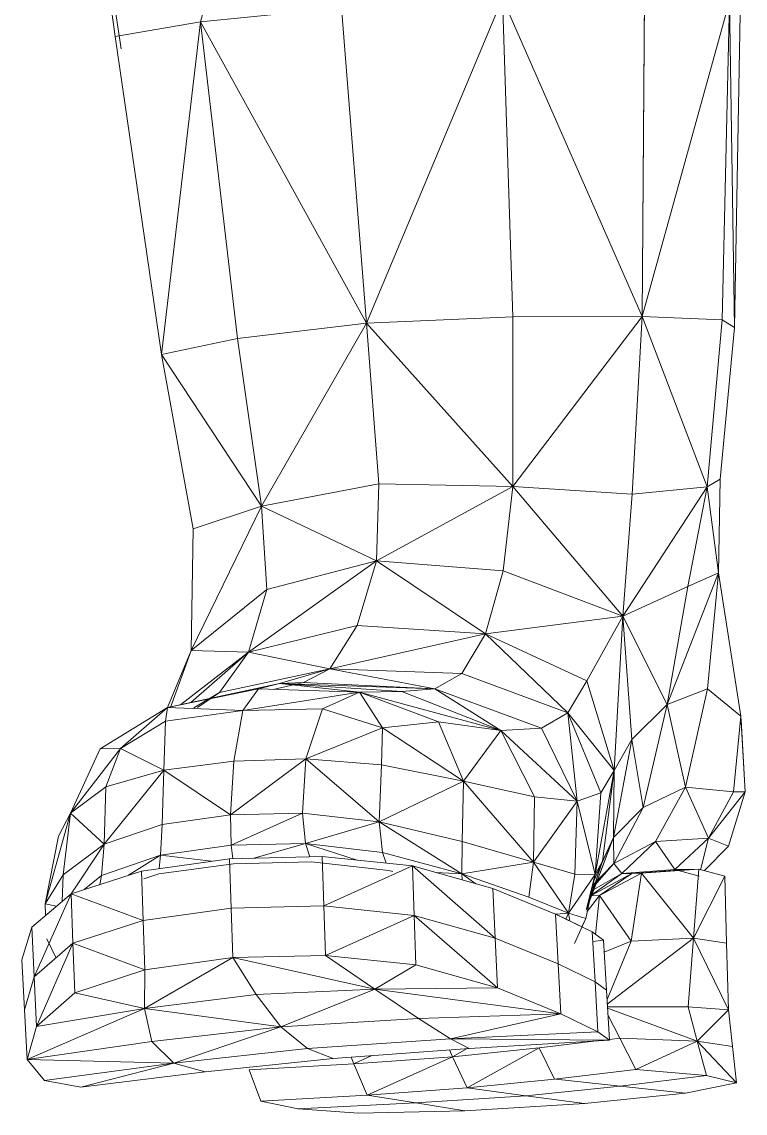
# Model space of a CAD drawing. Header units: centimetres. Extents: x -11896 to 2794, y -437 to 1921.
# Drawn here: x -11026.3 to -11012.15, y 406.76 to 428.1 of the extents above; entities that cross this region are included whole.
import ezdxf

# ---------------------------------------------------------------- set-up
doc = ezdxf.new("R2010")
doc.units = ezdxf.units.CM
doc.layers.add('A-GENM', color=7, linetype='Continuous', lineweight=9)

# ---------------------------------------------------------------- blocks, each defined once
blk = doc.blocks.new('EQ-01-002 - EQ-01-002_dwg_Group_9-1527182-Sección 2-1')
at = {"layer": 'A-GENM'}
for p, q in [((-11024.351, 427.573), (-11025.519, 435.434)), ((-11024.471, 427.816), (-11025.519, 435.434)), ((-11019.551, 422.213), (-11016.897, 428.568)), ((-11016.897, 428.568), (-11014.161, 422.34)), ((-11016.897, 428.568), (-11016.695, 422.337)), ((-11014.161, 422.34), (-11014.118, 428.63)), ((-11019.551, 422.213), (-11020.041, 428.376)), ((-11020.041, 428.376), (-11019.551, 422.213)), ((-11014.161, 422.34), (-11012.456, 428.508)), ((-11012.601, 422.276), (-11012.456, 428.508)), ((-11012.356, 422.128), (-11012.456, 428.508)), ((-11024.471, 427.816), (-11022.8, 428.104)), ((-11023.565, 421.601), (-11022.8, 428.104)), ((-11022.8, 428.104), (-11023.565, 421.601)), ((-11019.551, 422.213), (-11022.8, 428.104)), ((-11022.076, 421.915), (-11022.8, 428.104)), ((-11012.356, 422.128), (-11012.247, 428.263)), ((-11023.565, 421.601), (-11024.471, 427.816)), ((-11019.551, 422.213), (-11016.695, 422.337)), ((-11016.695, 419.019), (-11014.161, 422.34)), ((-11014.161, 422.34), (-11016.695, 422.337)), ((-11016.695, 419.019), (-11016.695, 422.337)), ((-11014.161, 422.34), (-11014.356, 418.867)), ((-11014.356, 418.867), (-11014.161, 422.34)), ((-11014.161, 422.34), (-11012.601, 422.276)), ((-11014.161, 422.34), (-11012.892, 419.014)), ((-11014.161, 422.34), (-11012.601, 422.276)), ((-11019.551, 422.213), (-11022.076, 421.915)), ((-11019.551, 422.213), (-11022.076, 421.915)), ((-11019.551, 422.213), (-11022.076, 421.915)), ((-11021.61, 418.632), (-11019.551, 422.213)), ((-11019.311, 419.072), (-11019.551, 422.213)), ((-11019.551, 422.213), (-11016.695, 419.019)), ((-11019.551, 422.213), (-11019.311, 419.072)), ((-11012.601, 422.276), (-11012.892, 419.014)), ((-11012.892, 419.014), (-11012.601, 422.276)), ((-11012.356, 422.128), (-11012.635, 419.164)), ((-11012.635, 419.164), (-11012.356, 422.128)), ((-11012.356, 422.128), (-11012.601, 422.276)), ((-11012.601, 422.276), (-11012.356, 422.128)), ((-11022.076, 421.915), (-11023.565, 421.601)), ((-11021.61, 418.632), (-11022.076, 421.915)), ((-11022.076, 421.915), (-11021.61, 418.632)), ((-11023.565, 421.601), (-11022.943, 418.193)), ((-11021.61, 418.632), (-11023.565, 421.601)), ((-11021.61, 418.632), (-11023.565, 421.601)), ((-11012.892, 419.014), (-11012.635, 419.164)), ((-11012.672, 417.332), (-11012.635, 419.164)), ((-11019.311, 419.072), (-11021.61, 418.632)), ((-11019.311, 419.072), (-11019.36, 417.564)), ((-11019.36, 417.564), (-11016.695, 419.019)), ((-11019.311, 419.072), (-11016.695, 419.019)), ((-11016.695, 419.019), (-11016.878, 417.368)), ((-11016.695, 419.019), (-11014.542, 416.481)), ((-11016.695, 419.019), (-11014.356, 418.867)), ((-11014.356, 418.867), (-11016.695, 419.019)), ((-11016.695, 419.019), (-11014.542, 416.481)), ((-11014.356, 418.867), (-11016.695, 419.019)), ((-11014.542, 416.481), (-11012.892, 419.014)), ((-11012.892, 419.014), (-11014.542, 416.481)), ((-11012.892, 419.014), (-11014.356, 418.867)), ((-11014.356, 418.867), (-11012.892, 419.014)), ((-11013.27, 417.061), (-11012.892, 419.014)), ((-11012.672, 417.332), (-11012.892, 419.014)), ((-11014.542, 416.481), (-11014.356, 418.867)), ((-11014.542, 416.481), (-11014.356, 418.867)), ((-11021.61, 418.632), (-11022.984, 415.811)), ((-11021.61, 418.632), (-11022.943, 418.193)), ((-11019.36, 417.564), (-11021.61, 418.632)), ((-11021.61, 418.632), (-11021.505, 417.004)), ((-11022.943, 418.193), (-11022.984, 415.811)), ((-11022.984, 415.811), (-11022.943, 418.193)), ((-11019.36, 417.564), (-11021.864, 415.775)), ((-11019.36, 417.564), (-11021.505, 417.004)), ((-11019.36, 417.564), (-11019.737, 416.3)), ((-11019.36, 417.564), (-11017.227, 416.139)), ((-11019.36, 417.564), (-11016.878, 417.368)), ((-11017.227, 416.139), (-11016.878, 417.368)), ((-11017.227, 416.139), (-11016.878, 417.368)), ((-11016.878, 417.368), (-11014.542, 416.481)), ((-11012.672, 417.332), (-11013.674, 414.757)), ((-11012.672, 417.332), (-11013.27, 417.061)), ((-11013.27, 417.061), (-11012.672, 417.332)), ((-11012.672, 417.332), (-11012.882, 415.063)), ((-11021.505, 417.004), (-11022.984, 415.811)), ((-11021.505, 417.004), (-11021.864, 415.775)), ((-11014.542, 416.481), (-11013.27, 417.061)), ((-11013.674, 414.757), (-11013.27, 417.061)), ((-11017.227, 416.139), (-11014.542, 416.481)), ((-11014.542, 416.481), (-11015.246, 415.218)), ((-11014.542, 416.481), (-11014.707, 413.463)), ((-11014.542, 416.481), (-11013.674, 414.757)), ((-11014.542, 416.481), (-11014.364, 414.071)), ((-11019.737, 416.3), (-11021.864, 415.775)), ((-11020.269, 415.45), (-11019.737, 416.3)), ((-11017.227, 416.139), (-11019.737, 416.3)), ((-11020.269, 415.45), (-11017.227, 416.139)), ((-11017.691, 415.36), (-11017.227, 416.139)), ((-11015.616, 414.594), (-11017.227, 416.139)), ((-11017.227, 416.139), (-11015.246, 415.218)), ((-11017.227, 416.139), (-11015.246, 415.218)), ((-11015.246, 415.218), (-11017.227, 416.139)), ((-11022.984, 415.811), (-11023.443, 414.699)), ((-11022.984, 415.811), (-11023.381, 414.713)), ((-11023.381, 414.713), (-11022.984, 415.811)), ((-11022.984, 415.811), (-11023.381, 414.713)), ((-11023.185, 414.755), (-11021.864, 415.775)), ((-11023.185, 414.755), (-11021.864, 415.775)), ((-11023.185, 414.755), (-11021.864, 415.775)), ((-11022.991, 414.796), (-11021.864, 415.775)), ((-11021.864, 415.775), (-11022.991, 414.796)), ((-11022.984, 415.811), (-11021.864, 415.775)), ((-11021.864, 415.775), (-11022.984, 415.811)), ((-11022.984, 415.811), (-11021.864, 415.775)), ((-11022.426, 414.988), (-11021.864, 415.775)), ((-11020.269, 415.45), (-11021.864, 415.775)), ((-11020.269, 415.45), (-11022.426, 414.988)), ((-11020.269, 415.45), (-11022.426, 414.988)), ((-11020.269, 415.45), (-11021.256, 415.167)), ((-11021.256, 415.167), (-11020.269, 415.45)), ((-11020.269, 415.45), (-11021.256, 415.167)), ((-11020.783, 415.184), (-11020.269, 415.45)), ((-11018.215, 415.058), (-11020.269, 415.45)), ((-11020.269, 415.45), (-11017.691, 415.36)), ((-11018.215, 415.058), (-11017.691, 415.36)), ((-11017.691, 415.36), (-11015.616, 414.594)), ((-11020.783, 415.184), (-11021.381, 415.046)), ((-11020.783, 415.184), (-11021.256, 415.167)), ((-11018.862, 415.009), (-11021.256, 415.167)), ((-11018.215, 415.058), (-11021.256, 415.167)), ((-11018.215, 415.058), (-11020.783, 415.184)), ((-11015.616, 414.594), (-11015.246, 415.218)), ((-11015.246, 415.218), (-11014.707, 413.463)), ((-11022.931, 414.687), (-11022.426, 414.988)), ((-11022.858, 414.695), (-11022.426, 414.988)), ((-11022.426, 414.988), (-11022.611, 414.877)), ((-11018.215, 415.058), (-11018.862, 415.009)), ((-11018.862, 415.009), (-11016.928, 414.249)), ((-11018.215, 415.058), (-11016.928, 414.249)), ((-11018.215, 415.058), (-11016.131, 414.29)), ((-11012.882, 415.063), (-11013.674, 414.757)), ((-11012.882, 415.063), (-11013.317, 413.14)), ((-11013.674, 414.757), (-11014.364, 414.071)), ((-11013.674, 414.757), (-11014.143, 412.739)), ((-11014.143, 412.739), (-11013.674, 414.757)), ((-11013.674, 414.757), (-11014.143, 412.739)), ((-11013.674, 414.757), (-11013.317, 413.14)), ((-11013.674, 414.757), (-11013.317, 413.14)), ((-11013.317, 413.14), (-11013.674, 414.757)), ((-11016.131, 414.29), (-11015.616, 414.594)), ((-11015.436, 412.865), (-11015.616, 414.594)), ((-11014.973, 413.029), (-11015.616, 414.594)), ((-11015.616, 414.594), (-11014.707, 413.463)), ((-11016.928, 414.249), (-11016.131, 414.29)), ((-11016.928, 414.249), (-11016.271, 412.948)), ((-11015.436, 412.865), (-11016.928, 414.249)), ((-11016.271, 412.948), (-11016.928, 414.249)), ((-11015.436, 412.865), (-11016.131, 414.29)), ((-11016.131, 414.29), (-11015.436, 412.865)), ((-11014.364, 414.071), (-11014.726, 412.153)), ((-11014.364, 414.071), (-11014.707, 413.463)), ((-11014.143, 412.739), (-11014.364, 414.071)), ((-11015.083, 411.433), (-11014.707, 413.463)), ((-11014.973, 413.029), (-11014.707, 413.463)), ((-11014.707, 413.463), (-11014.936, 411.694)), ((-11014.707, 413.463), (-11014.726, 412.153)), ((-11016.271, 412.948), (-11016.288, 411.671)), ((-11016.271, 412.948), (-11016.288, 411.671)), ((-11015.436, 412.865), (-11016.271, 412.948)), ((-11015.436, 412.865), (-11016.271, 412.948)), ((-11015.436, 412.865), (-11016.271, 412.948)), ((-11015.436, 412.865), (-11014.973, 413.029)), ((-11014.973, 413.029), (-11015.436, 412.865)), ((-11014.973, 413.029), (-11015.083, 411.433)), ((-11013.317, 413.14), (-11014.143, 412.739)), ((-11013.317, 413.14), (-11014.143, 412.739)), ((-11015.436, 412.865), (-11016.288, 411.671)), ((-11016.288, 411.671), (-11015.436, 412.865)), ((-11015.436, 412.865), (-11015.478, 411.44)), ((-11015.436, 412.865), (-11015.083, 411.433)), ((-11014.143, 412.739), (-11014.726, 412.153)), ((-11025.575, 412.18), (-11025.84, 410.857)), ((-11025.575, 412.18), (-11025.84, 410.857)), ((-11025.575, 412.18), (-11025.84, 410.857)), ((-11014.726, 412.153), (-11014.936, 411.694)), ((-11015.478, 411.44), (-11016.288, 411.671)), ((-11015.083, 411.433), (-11014.936, 411.694)), ((-11015.083, 411.433), (-11015.478, 411.44)), ((-11015.083, 411.433), (-11015.478, 411.44))]:
    blk.add_line(p, q, dxfattribs=at)
at = {"layer": 'A-GENM', "color": 49, "true_color": 0x4c4226}
for p, q in [((-11012.672, 417.332), (-11012.882, 415.063)), ((-11012.672, 417.332), (-11012.231, 414.526)), ((-11012.231, 414.526), (-11012.672, 417.332)), ((-11021.256, 415.167), (-11023.447, 414.699)), ((-11021.665, 415.064), (-11021.256, 415.167)), ((-11018.862, 415.009), (-11021.256, 415.167)), ((-11019.691, 414.994), (-11021.256, 415.167)), ((-11021.665, 415.064), (-11023.447, 414.699)), ((-11021.974, 414.637), (-11021.665, 415.064)), ((-11021.974, 414.637), (-11019.691, 414.994)), ((-11019.691, 414.994), (-11021.665, 415.064)), ((-11020.414, 414.669), (-11019.691, 414.994)), ((-11019.691, 414.994), (-11018.862, 415.009)), ((-11019.243, 414.299), (-11019.691, 414.994)), ((-11018.147, 414.415), (-11019.691, 414.994)), ((-11016.928, 414.249), (-11019.691, 414.994)), ((-11016.928, 414.249), (-11019.691, 414.994)), ((-11019.691, 414.994), (-11018.147, 414.415)), ((-11019.691, 414.994), (-11016.928, 414.249)), ((-11016.928, 414.249), (-11018.862, 415.009)), ((-11013.317, 413.14), (-11012.882, 415.063)), ((-11012.231, 414.526), (-11012.882, 415.063)), ((-11024.763, 413.889), (-11023.447, 414.699)), ((-11024.763, 413.889), (-11023.447, 414.699)), ((-11024.364, 413.893), (-11023.447, 414.699)), ((-11023.484, 414.427), (-11023.447, 414.699)), ((-11021.974, 414.637), (-11023.447, 414.699)), ((-11020.414, 414.669), (-11021.974, 414.637)), ((-11020.414, 414.669), (-11021.974, 414.637)), ((-11021.974, 414.637), (-11020.414, 414.669)), ((-11020.741, 413.692), (-11020.414, 414.669)), ((-11019.243, 414.299), (-11020.414, 414.669)), ((-11021.974, 414.637), (-11023.484, 414.427)), ((-11022.147, 413.647), (-11021.974, 414.637)), ((-11021.974, 414.637), (-11022.147, 413.647)), ((-11022.147, 413.647), (-11021.974, 414.637)), ((-11012.377, 413.046), (-11012.231, 414.526)), ((-11012.231, 414.526), (-11012.377, 413.046)), ((-11012.148, 413.05), (-11012.231, 414.526)), ((-11012.148, 413.05), (-11012.227, 414.457)), ((-11024.364, 413.893), (-11023.484, 414.427)), ((-11023.517, 413.472), (-11023.484, 414.427)), ((-11019.243, 414.299), (-11020.741, 413.692)), ((-11019.258, 413.573), (-11019.243, 414.299)), ((-11019.243, 414.299), (-11018.147, 414.415)), ((-11017.656, 413.254), (-11019.243, 414.299)), ((-11017.656, 413.254), (-11018.147, 414.415)), ((-11018.147, 414.415), (-11016.928, 414.249)), ((-11018.147, 414.415), (-11016.928, 414.249)), ((-11016.928, 414.249), (-11018.147, 414.415)), ((-11017.656, 413.254), (-11016.928, 414.249)), ((-11016.928, 414.249), (-11017.656, 413.254)), ((-11016.928, 414.249), (-11016.271, 412.948)), ((-11025.342, 412.629), (-11024.364, 413.893)), ((-11025.342, 412.629), (-11024.763, 413.889)), ((-11025.342, 412.629), (-11024.763, 413.889)), ((-11024.763, 413.889), (-11024.364, 413.893)), ((-11024.649, 413.142), (-11024.364, 413.893)), ((-11024.364, 413.893), (-11024.649, 413.142)), ((-11024.364, 413.893), (-11023.517, 413.472)), ((-11022.147, 413.647), (-11023.517, 413.472)), ((-11020.741, 413.692), (-11022.213, 412.6)), ((-11022.213, 412.6), (-11022.147, 413.647)), ((-11020.741, 413.692), (-11022.147, 413.647)), ((-11020.808, 412.627), (-11020.741, 413.692)), ((-11020.741, 413.692), (-11020.808, 412.627)), ((-11019.307, 412.461), (-11020.741, 413.692)), ((-11019.258, 413.573), (-11020.741, 413.692)), ((-11024.684, 412.024), (-11023.517, 413.472)), ((-11024.649, 413.142), (-11023.517, 413.472)), ((-11023.548, 412.408), (-11023.517, 413.472)), ((-11022.213, 412.6), (-11023.517, 413.472)), ((-11019.307, 412.461), (-11019.258, 413.573)), ((-11017.656, 413.254), (-11019.258, 413.573)), ((-11019.307, 412.461), (-11017.656, 413.254)), ((-11017.682, 412.076), (-11017.656, 413.254)), ((-11017.656, 413.254), (-11017.682, 412.076)), ((-11016.288, 411.671), (-11017.656, 413.254)), ((-11017.656, 413.254), (-11016.271, 412.948)), ((-11025.342, 412.629), (-11024.649, 413.142)), ((-11024.684, 412.024), (-11024.649, 413.142)), ((-11024.649, 413.142), (-11024.684, 412.024)), ((-11016.288, 411.671), (-11016.271, 412.948)), ((-11013.317, 413.14), (-11014.143, 412.739)), ((-11013.902, 412.078), (-11013.317, 413.14)), ((-11012.865, 412.142), (-11013.317, 413.14)), ((-11012.377, 413.046), (-11013.317, 413.14)), ((-11012.865, 412.142), (-11012.148, 413.05)), ((-11012.865, 412.142), (-11012.377, 413.046)), ((-11012.865, 412.142), (-11012.377, 413.046)), ((-11012.474, 411.987), (-11012.148, 413.05)), ((-11012.474, 411.987), (-11012.148, 413.05)), ((-11012.148, 413.05), (-11012.377, 413.046)), ((-11012.377, 413.046), (-11012.148, 413.05)), ((-11014.726, 412.153), (-11014.143, 412.739)), ((-11014.716, 411.643), (-11014.143, 412.739)), ((-11025.84, 410.857), (-11025.342, 412.629)), ((-11025.342, 412.629), (-11025.575, 412.18)), ((-11025.489, 411.426), (-11025.342, 412.629)), ((-11024.684, 412.024), (-11025.342, 412.629)), ((-11022.213, 412.6), (-11023.548, 412.408)), ((-11020.808, 412.627), (-11022.213, 412.6)), ((-11022.201, 412.006), (-11022.213, 412.6)), ((-11022.201, 412.006), (-11020.808, 412.627)), ((-11019.307, 412.461), (-11020.808, 412.627)), ((-11020.75, 412.035), (-11020.808, 412.627)), ((-11020.808, 412.627), (-11019.307, 412.461)), ((-11020.808, 412.627), (-11020.75, 412.035)), ((-11024.684, 412.024), (-11023.548, 412.408)), ((-11023.582, 411.808), (-11023.548, 412.408)), ((-11023.548, 412.408), (-11023.582, 411.808)), ((-11019.307, 412.461), (-11020.75, 412.035)), ((-11017.688, 411.444), (-11019.307, 412.461)), ((-11019.241, 411.859), (-11019.307, 412.461)), ((-11017.682, 412.076), (-11019.307, 412.461)), ((-11025.84, 410.857), (-11025.575, 412.18)), ((-11015.259, 410.731), (-11014.726, 412.153)), ((-11015.11, 411.309), (-11014.726, 412.153)), ((-11014.726, 412.153), (-11014.936, 411.694)), ((-11014.726, 412.153), (-11014.716, 411.643)), ((-11012.865, 412.142), (-11013.902, 412.078)), ((-11012.865, 412.142), (-11013.525, 411.527)), ((-11013.019, 411.525), (-11012.865, 412.142)), ((-11012.474, 411.987), (-11012.865, 412.142)), ((-11025.489, 411.426), (-11024.684, 412.024)), ((-11025.489, 411.426), (-11024.684, 412.024)), ((-11025.332, 411.054), (-11024.684, 412.024)), ((-11025.332, 411.054), (-11024.684, 412.024)), ((-11024.684, 412.024), (-11025.332, 411.054)), ((-11024.737, 411.411), (-11024.684, 412.024)), ((-11024.684, 412.024), (-11024.737, 411.411)), ((-11024.737, 411.411), (-11024.684, 412.024)), ((-11022.201, 412.006), (-11023.582, 411.808)), ((-11020.75, 412.035), (-11022.201, 412.006)), ((-11020.75, 412.035), (-11022.201, 412.006)), ((-11020.75, 412.035), (-11022.201, 412.006)), ((-11022.165, 411.741), (-11022.201, 412.006)), ((-11022.201, 412.006), (-11022.165, 411.741)), ((-11022.201, 412.006), (-11022.165, 411.741)), ((-11020.75, 412.035), (-11021.757, 411.751)), ((-11021.757, 411.751), (-11020.75, 412.035)), ((-11021.757, 411.751), (-11020.75, 412.035)), ((-11019.737, 411.71), (-11020.75, 412.035)), ((-11019.241, 411.859), (-11020.75, 412.035)), ((-11020.75, 412.035), (-11020.662, 411.776)), ((-11020.75, 412.035), (-11020.662, 411.776)), ((-11017.688, 411.444), (-11017.682, 412.076)), ((-11016.288, 411.671), (-11017.682, 412.076)), ((-11016.288, 411.671), (-11017.682, 412.076)), ((-11017.682, 412.076), (-11016.288, 411.671)), ((-11013.902, 412.078), (-11014.716, 411.643)), ((-11013.902, 412.078), (-11014.561, 411.448)), ((-11013.525, 411.527), (-11013.902, 412.078)), ((-11012.474, 411.987), (-11012.947, 411.505)), ((-11012.947, 411.505), (-11012.474, 411.987)), ((-11024.737, 411.411), (-11023.582, 411.808)), ((-11023.582, 411.808), (-11024.737, 411.411)), ((-11024.211, 411.416), (-11023.582, 411.808)), ((-11023.582, 411.808), (-11024.211, 411.416)), ((-11023.582, 411.808), (-11024.211, 411.416)), ((-11023.957, 411.499), (-11022.232, 411.739)), ((-11023.582, 411.808), (-11023.608, 411.547)), ((-11023.582, 411.808), (-11023.608, 411.547)), ((-11023.608, 411.547), (-11023.582, 411.808)), ((-11022.584, 411.69), (-11023.582, 411.808)), ((-11022.584, 411.69), (-11023.582, 411.808)), ((-11022.232, 411.739), (-11020.419, 411.782)), ((-11022.232, 411.739), (-11022.201, 410.773)), ((-11020.63, 411.68), (-11022.152, 411.639)), ((-11019.118, 411.512), (-11020.63, 411.68)), ((-11018.655, 411.597), (-11020.419, 411.782)), ((-11020.419, 411.782), (-11020.387, 410.815)), ((-11019.167, 411.651), (-11019.241, 411.859)), ((-11017.688, 411.444), (-11019.241, 411.859)), ((-11019.241, 411.859), (-11019.167, 411.651)), ((-11019.241, 411.859), (-11019.167, 411.651)), ((-11017.688, 411.444), (-11016.288, 411.671)), ((-11017.688, 411.444), (-11016.288, 411.671)), ((-11017.688, 411.444), (-11016.288, 411.671)), ((-11016.38, 410.985), (-11016.288, 411.671)), ((-11016.288, 411.671), (-11015.478, 411.44)), ((-11016.288, 411.671), (-11015.606, 410.676)), ((-11015.187, 410.948), (-11014.936, 411.694)), ((-11015.187, 410.948), (-11014.936, 411.694)), ((-11014.936, 411.694), (-11015.187, 410.948)), ((-11014.936, 411.694), (-11015.083, 411.433)), ((-11025.332, 411.054), (-11023.957, 411.499)), ((-11023.957, 411.499), (-11023.924, 410.532)), ((-11023.957, 411.499), (-11023.924, 410.532)), ((-11022.152, 411.639), (-11023.618, 411.441)), ((-11018.655, 411.597), (-11020.387, 410.815)), ((-11019.037, 411.488), (-11019.118, 411.512)), ((-11017.08, 411.155), (-11018.655, 411.597)), ((-11017.038, 410.183), (-11018.655, 411.597)), ((-11018.655, 411.597), (-11018.62, 410.629)), ((-11018.62, 410.629), (-11018.655, 411.597)), ((-11018.197, 411.468), (-11017.688, 411.444)), ((-11018.197, 411.468), (-11017.688, 411.444)), ((-11015.149, 411.027), (-11014.367, 411.453)), ((-11015.141, 411.163), (-11014.716, 411.643)), ((-11014.716, 411.643), (-11015.128, 411.224)), ((-11015.066, 411.248), (-11014.716, 411.643)), ((-11015.061, 411.261), (-11014.716, 411.643)), ((-11015, 411.022), (-11014.173, 411.458)), ((-11015, 411.022), (-11014.173, 411.458)), ((-11015, 411.022), (-11014.367, 411.453)), ((-11014.716, 411.643), (-11014.561, 411.448)), ((-11013.525, 411.527), (-11014.561, 411.448)), ((-11014.367, 411.453), (-11014.561, 411.448)), ((-11014.376, 410.125), (-11014.173, 411.458)), ((-11013.288, 411.53), (-11014.367, 411.453)), ((-11014.173, 411.458), (-11014.367, 411.453)), ((-11013.051, 411.533), (-11014.173, 411.458)), ((-11013.157, 410.187), (-11014.173, 411.458)), ((-11013.525, 411.527), (-11013.288, 411.53)), ((-11013.288, 411.53), (-11013.525, 411.527)), ((-11013.05, 411.4), (-11013.525, 411.527)), ((-11013.051, 411.533), (-11013.288, 411.53)), ((-11013.157, 410.187), (-11013.051, 411.533)), ((-11012.546, 411.397), (-11013.051, 411.533)), ((-11025.84, 410.857), (-11025.489, 411.426)), ((-11025.84, 410.857), (-11025.489, 411.426)), ((-11025.506, 410.905), (-11025.489, 411.426)), ((-11025.506, 410.905), (-11025.489, 411.426)), ((-11025.506, 410.905), (-11025.489, 411.426)), ((-11025.078, 411.136), (-11024.737, 411.411)), ((-11024.737, 411.411), (-11025.078, 411.136)), ((-11024.737, 411.411), (-11025.078, 411.136)), ((-11024.737, 411.411), (-11024.768, 411.236)), ((-11024.768, 411.236), (-11024.737, 411.411)), ((-11023.912, 411.343), (-11023.618, 411.441)), ((-11017.686, 411.325), (-11017.688, 411.444)), ((-11017.688, 411.444), (-11017.417, 411.249)), ((-11017.688, 411.444), (-11016.38, 410.985)), ((-11017.688, 411.444), (-11017.686, 411.325)), ((-11017.686, 411.325), (-11017.688, 411.444)), ((-11017.688, 411.444), (-11017.417, 411.249)), ((-11017.417, 411.249), (-11017.688, 411.444)), ((-11017.688, 411.444), (-11016.38, 410.985)), ((-11015.606, 410.676), (-11015.478, 411.44)), ((-11015.083, 411.433), (-11015.606, 410.676)), ((-11015.083, 411.433), (-11015.606, 410.676)), ((-11015.083, 411.433), (-11015.478, 411.44)), ((-11015.267, 410.573), (-11015.083, 411.433)), ((-11015.083, 411.433), (-11015.267, 410.573)), ((-11015.259, 410.731), (-11015.083, 411.433)), ((-11015.147, 411.032), (-11014.561, 411.448)), ((-11015.106, 411.14), (-11014.561, 411.448)), ((-11012.546, 411.397), (-11013.157, 410.187)), ((-11012.546, 411.397), (-11012.511, 410.091)), ((-11012.511, 410.091), (-11012.546, 411.397)), ((-11026.098, 410.4), (-11025.332, 411.054)), ((-11025.332, 411.054), (-11026.053, 409.428)), ((-11025.332, 411.054), (-11023.924, 410.532)), ((-11025.332, 411.054), (-11025.295, 410.086)), ((-11015.855, 410.657), (-11017.08, 411.155)), ((-11017.08, 411.155), (-11017.038, 410.183)), ((-11017.08, 411.155), (-11015.855, 410.657)), ((-11015.238, 410.708), (-11015, 411.022)), ((-11015.238, 410.708), (-11015, 411.022)), ((-11015, 411.022), (-11015.238, 410.708)), ((-11015, 411.022), (-11015.153, 411.016)), ((-11015.153, 411.016), (-11015, 411.022)), ((-11015.075, 410.26), (-11015, 411.022)), ((-11015, 411.022), (-11015.075, 410.26)), ((-11015.075, 410.26), (-11015, 411.022)), ((-11015, 411.022), (-11014.376, 410.125)), ((-11025.829, 410.629), (-11025.84, 410.857)), ((-11025.84, 410.857), (-11025.617, 410.81)), ((-11022.201, 410.773), (-11020.387, 410.815)), ((-11020.356, 409.849), (-11020.387, 410.815)), ((-11020.387, 410.815), (-11018.62, 410.629)), ((-11016.38, 410.985), (-11015.606, 410.676)), ((-11023.924, 410.532), (-11022.201, 410.773)), ((-11022.17, 409.807), (-11022.201, 410.773)), ((-11020.356, 409.849), (-11018.62, 410.629)), ((-11016.995, 409.212), (-11018.62, 410.629)), ((-11018.586, 409.661), (-11018.62, 410.629)), ((-11017.038, 410.183), (-11018.62, 410.629)), ((-11017.038, 410.183), (-11018.62, 410.629)), ((-11015.139, 410.307), (-11015.855, 410.657)), ((-11015.855, 410.657), (-11015.804, 409.682)), ((-11015.852, 410.654), (-11015.606, 410.676)), ((-11015.852, 410.654), (-11015.606, 410.676)), ((-11015.852, 410.656), (-11015.139, 410.307)), ((-11015.653, 410.558), (-11015.606, 410.676)), ((-11015.606, 410.676), (-11015.653, 410.558)), ((-11015.653, 410.558), (-11015.606, 410.676)), ((-11015.575, 410.52), (-11015.606, 410.676)), ((-11015.267, 410.573), (-11015.606, 410.676)), ((-11015.575, 410.52), (-11015.606, 410.676)), ((-11015.606, 410.676), (-11015.575, 410.52)), ((-11026.098, 410.4), (-11026.295, 409.76)), ((-11026.098, 410.4), (-11026.053, 409.428)), ((-11023.924, 410.532), (-11025.295, 410.086)), ((-11023.891, 409.566), (-11023.924, 410.532)), ((-11015.487, 410.081), (-11015.267, 410.573)), ((-11015.341, 410.406), (-11015.267, 410.573)), ((-11025.807, 410.174), (-11025.627, 409.81)), ((-11015.804, 409.682), (-11017.038, 410.183)), ((-11016.995, 409.212), (-11017.038, 410.183)), ((-11016.995, 409.212), (-11017.038, 410.183)), ((-11015.139, 410.307), (-11014.919, 410.146)), ((-11015.139, 410.307), (-11015.084, 409.33)), ((-11014.919, 410.146), (-11015.139, 410.307)), ((-11014.844, 408.894), (-11013.157, 410.187)), ((-11014.844, 408.894), (-11013.157, 410.187)), ((-11014.844, 408.894), (-11013.157, 410.187)), ((-11014.376, 410.125), (-11013.157, 410.187)), ((-11013.157, 410.187), (-11013.264, 408.842)), ((-11013.157, 410.187), (-11013.264, 408.842)), ((-11013.157, 410.187), (-11013.264, 408.842)), ((-11012.477, 408.784), (-11013.157, 410.187)), ((-11013.157, 410.187), (-11012.511, 410.091)), ((-11012.511, 410.091), (-11013.157, 410.187)), ((-11013.157, 410.187), (-11012.477, 408.784)), ((-11026.053, 409.428), (-11025.295, 410.086)), ((-11025.295, 410.086), (-11026.053, 409.428)), ((-11026.009, 408.457), (-11025.295, 410.086)), ((-11025.258, 409.118), (-11025.295, 410.086)), ((-11023.891, 409.566), (-11025.295, 410.086)), ((-11014.919, 410.146), (-11015.129, 410.122)), ((-11014.861, 409.168), (-11014.919, 410.146)), ((-11014.906, 409.915), (-11014.376, 410.125)), ((-11014.376, 410.125), (-11014.85, 408.989)), ((-11012.477, 408.784), (-11012.511, 410.091)), ((-11012.511, 410.091), (-11012.477, 408.784)), ((-11012.477, 408.784), (-11012.511, 410.091)), ((-11026.295, 409.76), (-11026.244, 408.785)), ((-11023.896, 408.811), (-11022.17, 409.807)), ((-11023.891, 409.566), (-11022.17, 409.807)), ((-11022.17, 409.807), (-11020.356, 409.849)), ((-11021.712, 409.082), (-11022.17, 409.807)), ((-11022.17, 409.807), (-11019.388, 409.188)), ((-11021.712, 409.082), (-11022.17, 409.807)), ((-11022.17, 409.807), (-11019.388, 409.188)), ((-11019.388, 409.188), (-11020.356, 409.849)), ((-11018.586, 409.661), (-11020.356, 409.849)), ((-11019.388, 409.188), (-11020.356, 409.849)), ((-11020.356, 409.849), (-11019.388, 409.188)), ((-11025.258, 409.118), (-11023.891, 409.566)), ((-11023.891, 409.566), (-11025.258, 409.118)), ((-11023.896, 408.811), (-11023.891, 409.566)), ((-11023.896, 408.811), (-11023.891, 409.566)), ((-11019.388, 409.188), (-11018.586, 409.661)), ((-11016.995, 409.212), (-11018.586, 409.661)), ((-11016.995, 409.212), (-11018.586, 409.661)), ((-11018.586, 409.661), (-11016.995, 409.212)), ((-11015.084, 409.33), (-11015.804, 409.682)), ((-11015.804, 409.682), (-11015.753, 408.707)), ((-11026.244, 408.785), (-11026.053, 409.428)), ((-11026.009, 408.457), (-11026.053, 409.428)), ((-11014.861, 409.168), (-11015.084, 409.33)), ((-11015.084, 409.33), (-11015.027, 408.354)), ((-11026.009, 408.457), (-11025.258, 409.118)), ((-11025.258, 409.118), (-11026.009, 408.457)), ((-11026.009, 408.457), (-11025.258, 409.118)), ((-11023.896, 408.811), (-11025.258, 409.118)), ((-11023.896, 408.811), (-11025.258, 409.118)), ((-11025.258, 409.118), (-11023.896, 408.811)), ((-11021.712, 409.082), (-11019.388, 409.188)), ((-11019.388, 409.188), (-11021.712, 409.082)), ((-11021.232, 408.455), (-11019.388, 409.188)), ((-11021.232, 408.455), (-11019.388, 409.188)), ((-11021.232, 408.455), (-11019.388, 409.188)), ((-11019.388, 409.188), (-11016.995, 409.212)), ((-11015.753, 408.707), (-11019.388, 409.188)), ((-11018.536, 408.614), (-11019.388, 409.188)), ((-11019.388, 409.188), (-11018.536, 408.614)), ((-11015.753, 408.707), (-11016.995, 409.212)), ((-11014.861, 409.168), (-11014.802, 408.19)), ((-11023.896, 408.811), (-11021.712, 409.082)), ((-11021.232, 408.455), (-11021.712, 409.082)), ((-11021.712, 409.082), (-11021.232, 408.455)), ((-11021.232, 408.455), (-11021.712, 409.082)), ((-11026.244, 408.785), (-11026.192, 407.81)), ((-11026.192, 407.81), (-11023.896, 408.811)), ((-11023.896, 408.811), (-11026.009, 408.457)), ((-11026.009, 408.457), (-11023.896, 408.811)), ((-11023.896, 408.811), (-11023.755, 408.165)), ((-11023.896, 408.811), (-11021.232, 408.455)), ((-11015.753, 408.707), (-11018.536, 408.614)), ((-11015.753, 408.707), (-11018.536, 408.614)), ((-11018.536, 408.614), (-11015.753, 408.707)), ((-11015.753, 408.707), (-11017.912, 408.215)), ((-11015.027, 408.354), (-11015.753, 408.707)), ((-11015.027, 408.354), (-11015.753, 408.707)), ((-11015.753, 408.707), (-11015.027, 408.354)), ((-11014.841, 408.843), (-11013.264, 408.842)), ((-11013.264, 408.842), (-11014.841, 408.843)), ((-11014.84, 408.817), (-11013.119, 408.183)), ((-11013.119, 408.183), (-11014.84, 408.817)), ((-11013.119, 408.183), (-11014.84, 408.817)), ((-11014.832, 408.688), (-11014.599, 408.231)), ((-11012.477, 408.784), (-11013.264, 408.842)), ((-11013.264, 408.842), (-11013.085, 408.171)), ((-11012.477, 408.784), (-11013.264, 408.842)), ((-11013.264, 408.842), (-11012.477, 408.784)), ((-11012.477, 408.784), (-11013.085, 408.171)), ((-11012.477, 408.784), (-11013.085, 408.171)), ((-11012.398, 408.069), (-11012.477, 408.784)), ((-11021.232, 408.455), (-11018.536, 408.614)), ((-11018.536, 408.614), (-11021.232, 408.455)), ((-11018.536, 408.614), (-11017.912, 408.215)), ((-11017.912, 408.215), (-11018.536, 408.614)), ((-11026.192, 407.81), (-11026.009, 408.457)), ((-11023.755, 408.165), (-11021.232, 408.455)), ((-11023.755, 408.165), (-11021.232, 408.455)), ((-11021.232, 408.455), (-11023.325, 407.741)), ((-11021.232, 408.455), (-11020.707, 408.027)), ((-11021.232, 408.455), (-11020.707, 408.027)), ((-11021.232, 408.455), (-11020.707, 408.027)), ((-11015.027, 408.354), (-11017.912, 408.215)), ((-11015.027, 408.354), (-11014.802, 408.19)), ((-11014.802, 408.19), (-11015.027, 408.354)), ((-11026.192, 407.81), (-11023.755, 408.165)), ((-11023.755, 408.165), (-11023.325, 407.741)), ((-11023.755, 408.165), (-11023.325, 407.741)), ((-11020.707, 408.027), (-11017.912, 408.215)), ((-11020.707, 408.027), (-11017.912, 408.215)), ((-11014.802, 408.19), (-11017.912, 408.215)), ((-11017.912, 408.215), (-11017.544, 408.03)), ((-11016.175, 408.04), (-11017.869, 407.867)), ((-11017.583, 407.256), (-11016.175, 408.04)), ((-11014.802, 408.19), (-11017.544, 408.03)), ((-11014.802, 408.19), (-11017.544, 408.03)), ((-11017.544, 408.03), (-11014.802, 408.19)), ((-11015.056, 408.175), (-11016.175, 408.04)), ((-11015.056, 408.175), (-11016.175, 408.04)), ((-11015.874, 407.429), (-11016.175, 408.04)), ((-11015.874, 407.429), (-11016.175, 408.04)), ((-11014.599, 408.231), (-11014.803, 408.206)), ((-11014.287, 407.618), (-11014.599, 408.231)), ((-11013.085, 408.171), (-11014.599, 408.231)), ((-11014.599, 408.231), (-11013.085, 408.171)), ((-11014.287, 407.618), (-11013.085, 408.171)), ((-11012.398, 408.069), (-11013.085, 408.171)), ((-11012.318, 407.355), (-11013.085, 408.171)), ((-11012.907, 407.5), (-11013.085, 408.171)), ((-11013.085, 408.171), (-11012.318, 407.355)), ((-11012.398, 408.069), (-11012.318, 407.355)), ((-11023.325, 407.741), (-11020.707, 408.027)), ((-11022.712, 407.571), (-11020.207, 407.835)), ((-11020.207, 407.835), (-11022.712, 407.571)), ((-11020.707, 408.027), (-11020.207, 407.835)), ((-11020.207, 407.835), (-11017.544, 408.03)), ((-11017.544, 408.03), (-11020.207, 407.835)), ((-11020.207, 407.835), (-11017.544, 408.03)), ((-11019.856, 407.86), (-11019.801, 407.73)), ((-11019.448, 407.89), (-11019.801, 407.73)), ((-11019.801, 407.73), (-11017.869, 407.867)), ((-11019.539, 407.118), (-11017.869, 407.867)), ((-11017.931, 408.001), (-11017.869, 407.867)), ((-11017.584, 408.028), (-11017.869, 407.867)), ((-11017.583, 407.256), (-11017.869, 407.867)), ((-11025.854, 407.405), (-11026.192, 407.81)), ((-11026.192, 407.81), (-11023.325, 407.741)), ((-11025.854, 407.405), (-11023.325, 407.741)), ((-11025.139, 407.273), (-11023.325, 407.741)), ((-11025.139, 407.273), (-11023.325, 407.741)), ((-11023.325, 407.741), (-11025.139, 407.273)), ((-11022.712, 407.571), (-11023.325, 407.741)), ((-11021.851, 407.61), (-11019.801, 407.73)), ((-11021.618, 406.996), (-11021.851, 407.61)), ((-11019.539, 407.118), (-11019.801, 407.73)), ((-11014.287, 407.618), (-11015.874, 407.429)), ((-11014.287, 407.618), (-11015.874, 407.429)), ((-11012.907, 407.5), (-11014.287, 407.618)), ((-11014.287, 407.618), (-11012.907, 407.5)), ((-11012.907, 407.5), (-11014.287, 407.618)), ((-11025.139, 407.273), (-11025.854, 407.405)), ((-11025.139, 407.273), (-11022.712, 407.571)), ((-11022.712, 407.571), (-11025.139, 407.273)), ((-11017.583, 407.256), (-11015.874, 407.429)), ((-11015.874, 407.429), (-11017.583, 407.256)), ((-11017.583, 407.256), (-11015.874, 407.429)), ((-11014.595, 407.292), (-11015.852, 407.426)), ((-11014.595, 407.292), (-11012.907, 407.5)), ((-11012.318, 407.355), (-11012.907, 407.5)), ((-11019.539, 407.118), (-11017.583, 407.256)), ((-11017.583, 407.256), (-11019.539, 407.118)), ((-11016.436, 407.105), (-11017.583, 407.256)), ((-11016.436, 407.105), (-11014.595, 407.292)), ((-11013.316, 407.154), (-11014.595, 407.292)), ((-11013.316, 407.154), (-11012.318, 407.355)), ((-11019.539, 407.118), (-11021.618, 406.996)), ((-11019.539, 407.118), (-11021.618, 406.996)), ((-11020.889, 406.847), (-11021.618, 406.996)), ((-11019.539, 407.118), (-11018.586, 406.965)), ((-11018.586, 406.965), (-11016.436, 407.105)), ((-11015.29, 406.955), (-11016.436, 407.105)), ((-11015.29, 406.955), (-11013.316, 407.154)), ((-11020.889, 406.847), (-11018.586, 406.965)), ((-11019.71, 406.763), (-11020.889, 406.847)), ((-11019.71, 406.763), (-11020.889, 406.847)), ((-11019.71, 406.763), (-11017.632, 406.812)), ((-11017.632, 406.812), (-11018.586, 406.965)), ((-11017.632, 406.812), (-11015.29, 406.955))]:
    blk.add_line(p, q, dxfattribs=at)
at = {"layer": 'A-GENM', "flags": 128}
for points in [[(-11022.8, 428.104), (-11020.657, 436.049), (-11022.8, 428.104), (-11020.041, 428.376), (-11022.8, 428.104), (-11019.551, 422.213)], [(-11019.551, 422.213), (-11021.61, 418.632), (-11019.311, 419.072), (-11021.61, 418.632), (-11019.36, 417.564), (-11019.311, 419.072), (-11019.551, 422.213), (-11020.041, 428.376), (-11020.657, 436.049)], [(-11023.565, 421.601), (-11024.471, 427.816), (-11025.519, 435.434), (-11024.471, 427.816)], [(-11019.551, 422.213), (-11016.695, 422.337), (-11016.897, 428.568), (-11019.551, 422.213), (-11016.897, 428.568), (-11020.041, 428.376)], [(-11016.695, 422.337), (-11014.161, 422.34), (-11016.695, 422.337), (-11016.897, 428.568)], [(-11014.118, 428.63), (-11014.161, 422.34), (-11014.118, 428.63), (-11012.456, 428.508), (-11014.161, 422.34), (-11012.456, 428.508), (-11012.601, 422.276), (-11014.161, 422.34)], [(-11012.247, 428.263), (-11012.356, 422.128), (-11012.247, 428.263), (-11012.456, 428.508), (-11012.356, 422.128), (-11012.456, 428.508), (-11012.601, 422.276)], [(-11024.471, 427.816), (-11023.565, 421.601), (-11022.8, 428.104), (-11022.076, 421.915), (-11023.565, 421.601), (-11022.943, 418.193)], [(-11022.076, 421.915), (-11022.8, 428.104), (-11019.551, 422.213)], [(-11019.551, 422.213), (-11016.695, 419.019), (-11016.695, 422.337), (-11019.551, 422.213)], [(-11016.695, 419.019), (-11014.161, 422.34), (-11016.695, 419.019), (-11016.695, 422.337)], [(-11014.161, 422.34), (-11012.892, 419.014), (-11014.356, 418.867)], [(-11012.601, 422.276), (-11012.892, 419.014), (-11014.161, 422.34), (-11014.356, 418.867)], [(-11023.565, 421.601), (-11022.076, 421.915), (-11021.61, 418.632), (-11019.551, 422.213)], [(-11019.311, 419.072), (-11016.695, 419.019), (-11019.551, 422.213)], [(-11012.601, 422.276), (-11012.356, 422.128), (-11012.635, 419.164), (-11012.672, 417.332), (-11012.882, 415.063), (-11013.317, 413.14), (-11014.143, 412.739), (-11014.726, 412.153), (-11014.707, 413.463), (-11014.364, 414.071), (-11014.707, 413.463), (-11014.542, 416.481), (-11014.364, 414.071), (-11014.726, 412.153), (-11014.936, 411.694), (-11015.083, 411.433)], [(-11021.61, 418.632), (-11023.565, 421.601), (-11022.943, 418.193), (-11022.984, 415.811)], [(-11012.635, 419.164), (-11012.672, 417.332), (-11012.892, 419.014)], [(-11019.311, 419.072), (-11019.36, 417.564), (-11021.61, 418.632), (-11021.505, 417.004), (-11019.36, 417.564), (-11016.878, 417.368)], [(-11014.542, 416.481), (-11016.695, 419.019), (-11016.878, 417.368), (-11016.695, 419.019), (-11019.36, 417.564), (-11019.737, 416.3), (-11017.227, 416.139), (-11019.36, 417.564), (-11017.227, 416.139), (-11016.878, 417.368), (-11019.36, 417.564)], [(-11019.36, 417.564), (-11016.695, 419.019), (-11019.311, 419.072)], [(-11012.892, 419.014), (-11014.542, 416.481), (-11013.27, 417.061)], [(-11012.672, 417.332), (-11012.882, 415.063), (-11013.674, 414.757), (-11012.672, 417.332), (-11013.674, 414.757), (-11013.27, 417.061), (-11012.672, 417.332), (-11012.892, 419.014)], [(-11016.878, 417.368), (-11014.542, 416.481), (-11014.356, 418.867)], [(-11022.991, 414.796), (-11021.864, 415.775), (-11021.505, 417.004), (-11022.984, 415.811), (-11021.61, 418.632), (-11021.505, 417.004), (-11019.36, 417.564), (-11021.864, 415.775), (-11019.737, 416.3)], [(-11022.984, 415.811), (-11021.61, 418.632), (-11022.943, 418.193), (-11021.61, 418.632)], [(-11020.269, 415.45), (-11021.864, 415.775), (-11022.426, 414.988), (-11021.864, 415.775), (-11019.36, 417.564)], [(-11019.36, 417.564), (-11019.737, 416.3), (-11020.269, 415.45)], [(-11016.878, 417.368), (-11014.542, 416.481), (-11013.27, 417.061)], [(-11021.864, 415.775), (-11021.505, 417.004), (-11022.984, 415.811)], [(-11013.27, 417.061), (-11013.674, 414.757), (-11014.542, 416.481), (-11013.674, 414.757), (-11014.364, 414.071), (-11014.542, 416.481), (-11014.707, 413.463)], [(-11014.973, 413.029), (-11015.616, 414.594), (-11015.246, 415.218), (-11014.542, 416.481), (-11015.246, 415.218)], [(-11019.737, 416.3), (-11021.864, 415.775), (-11020.269, 415.45)], [(-11020.783, 415.184), (-11020.269, 415.45), (-11017.691, 415.36), (-11017.227, 416.139), (-11020.269, 415.45), (-11017.227, 416.139), (-11019.737, 416.3), (-11020.269, 415.45), (-11018.215, 415.058)], [(-11015.436, 412.865), (-11016.131, 414.29), (-11015.616, 414.594), (-11017.691, 415.36), (-11017.227, 416.139)], [(-11020.269, 415.45), (-11022.426, 414.988), (-11022.611, 414.877)], [(-11021.256, 415.167), (-11020.783, 415.184), (-11020.269, 415.45), (-11018.215, 415.058)], [(-11018.215, 415.058), (-11017.691, 415.36), (-11020.269, 415.45)], [(-11016.131, 414.29), (-11018.215, 415.058), (-11017.691, 415.36)], [(-11017.691, 415.36), (-11015.616, 414.594), (-11014.973, 413.029)], [(-11018.215, 415.058), (-11020.783, 415.184), (-11018.215, 415.058), (-11021.256, 415.167)], [(-11020.783, 415.184), (-11021.256, 415.167), (-11018.862, 415.009), (-11018.215, 415.058), (-11021.256, 415.167)], [(-11016.928, 414.249), (-11018.862, 415.009), (-11021.256, 415.167)], [(-11015.246, 415.218), (-11015.616, 414.594), (-11016.131, 414.29)], [(-11016.928, 414.249), (-11018.862, 415.009), (-11018.215, 415.058), (-11016.928, 414.249)], [(-11016.928, 414.249), (-11018.215, 415.058), (-11016.131, 414.29)], [(-11013.674, 414.757), (-11012.882, 415.063), (-11013.317, 413.14)], [(-11014.143, 412.739), (-11014.726, 412.153), (-11014.936, 411.694), (-11014.707, 413.463), (-11014.726, 412.153), (-11014.364, 414.071), (-11013.674, 414.757)], [(-11014.707, 413.463), (-11015.616, 414.594), (-11014.707, 413.463), (-11014.973, 413.029)], [(-11015.478, 411.44), (-11015.436, 412.865), (-11016.288, 411.671), (-11016.271, 412.948), (-11016.928, 414.249)], [(-11014.973, 413.029), (-11014.707, 413.463), (-11015.083, 411.433), (-11014.707, 413.463), (-11014.936, 411.694), (-11015.083, 411.433)], [(-11015.083, 411.433), (-11015.478, 411.44), (-11015.436, 412.865), (-11015.083, 411.433), (-11015.436, 412.865), (-11014.973, 413.029)]]:
    blk.add_lwpolyline(points, dxfattribs=at)
for points in [[(-11016.897, 428.568), (-11014.161, 422.34)], [(-11022.8, 428.104), (-11024.471, 427.816)], [(-11012.892, 419.014), (-11012.635, 419.164)], [(-11012.892, 419.014), (-11013.27, 417.061)], [(-11017.227, 416.139), (-11014.542, 416.481)], [(-11017.227, 416.139), (-11015.616, 414.594)], [(-11023.443, 414.699), (-11022.984, 415.811)], [(-11014.707, 413.463), (-11015.246, 415.218)], [(-11015.436, 412.865), (-11015.616, 414.594)], [(-11016.131, 414.29), (-11016.928, 414.249)], [(-11015.436, 412.865), (-11016.928, 414.249)], [(-11014.973, 413.029), (-11015.083, 411.433)], [(-11015.478, 411.44), (-11016.288, 411.671)]]:
    blk.add_lwpolyline(points, close=True, dxfattribs=at)
at = {"layer": 'A-GENM', "color": 49, "true_color": 0x4c4226, "flags": 128}
for points in [[(-11012.377, 413.046), (-11012.231, 414.526), (-11012.882, 415.063), (-11012.231, 414.526), (-11012.672, 417.332)], [(-11021.665, 415.064), (-11023.447, 414.699), (-11021.256, 415.167), (-11021.665, 415.064)], [(-11021.665, 415.064), (-11023.447, 414.699), (-11021.256, 415.167), (-11019.691, 414.994)], [(-11021.974, 414.637), (-11021.665, 415.064), (-11019.691, 414.994), (-11021.256, 415.167), (-11021.665, 415.064)], [(-11021.974, 414.637), (-11021.665, 415.064), (-11019.691, 414.994), (-11021.974, 414.637)], [(-11021.974, 414.637), (-11019.691, 414.994), (-11020.414, 414.669)], [(-11018.147, 414.415), (-11019.243, 414.299), (-11020.414, 414.669), (-11019.691, 414.994)], [(-11019.691, 414.994), (-11018.147, 414.415), (-11017.656, 413.254), (-11016.928, 414.249)], [(-11022.147, 413.647), (-11023.517, 413.472), (-11023.484, 414.427), (-11024.364, 413.893), (-11024.763, 413.889), (-11023.447, 414.699), (-11024.364, 413.893)], [(-11024.364, 413.893), (-11023.447, 414.699), (-11021.974, 414.637), (-11023.447, 414.699), (-11023.484, 414.427), (-11021.974, 414.637)], [(-11023.447, 414.699), (-11023.484, 414.427), (-11021.974, 414.637)], [(-11020.414, 414.669), (-11019.243, 414.299), (-11017.656, 413.254), (-11018.147, 414.415), (-11019.243, 414.299), (-11020.741, 413.692), (-11020.414, 414.669), (-11020.741, 413.692)], [(-11012.227, 414.457), (-11012.148, 413.05), (-11012.865, 412.142)], [(-11024.649, 413.142), (-11024.364, 413.893), (-11023.484, 414.427), (-11023.517, 413.472), (-11024.364, 413.893)], [(-11019.307, 412.461), (-11019.258, 413.573), (-11019.243, 414.299), (-11017.656, 413.254), (-11019.258, 413.573)], [(-11024.649, 413.142), (-11025.342, 412.629), (-11024.364, 413.893), (-11023.517, 413.472), (-11024.649, 413.142)], [(-11025.342, 412.629), (-11024.763, 413.889), (-11024.364, 413.893), (-11025.342, 412.629)], [(-11024.684, 412.024), (-11023.517, 413.472), (-11022.147, 413.647)], [(-11020.741, 413.692), (-11022.147, 413.647), (-11022.213, 412.6), (-11023.548, 412.408), (-11023.517, 413.472), (-11022.213, 412.6), (-11023.517, 413.472), (-11023.548, 412.408), (-11022.213, 412.6)], [(-11020.808, 412.627), (-11022.213, 412.6), (-11022.147, 413.647), (-11020.741, 413.692)], [(-11019.307, 412.461), (-11020.741, 413.692), (-11020.808, 412.627)], [(-11019.307, 412.461), (-11019.258, 413.573), (-11020.741, 413.692), (-11019.307, 412.461)], [(-11023.548, 412.408), (-11024.684, 412.024), (-11024.649, 413.142), (-11023.517, 413.472), (-11024.684, 412.024)], [(-11019.258, 413.573), (-11017.656, 413.254), (-11019.307, 412.461), (-11020.808, 412.627)], [(-11017.682, 412.076), (-11017.656, 413.254), (-11019.307, 412.461), (-11017.688, 411.444), (-11017.682, 412.076), (-11017.688, 411.444)], [(-11024.684, 412.024), (-11025.342, 412.629), (-11024.649, 413.142)], [(-11014.726, 412.153), (-11014.716, 411.643), (-11014.143, 412.739), (-11014.716, 411.643), (-11013.902, 412.078), (-11013.317, 413.14), (-11012.865, 412.142)], [(-11013.902, 412.078), (-11012.865, 412.142), (-11013.317, 413.14), (-11013.902, 412.078), (-11014.716, 411.643)], [(-11012.947, 411.505), (-11012.474, 411.987), (-11012.148, 413.05)], [(-11012.865, 412.142), (-11012.377, 413.046), (-11012.148, 413.05), (-11012.865, 412.142)], [(-11025.84, 410.857), (-11025.342, 412.629), (-11025.84, 410.857), (-11025.617, 410.81)], [(-11025.489, 411.426), (-11025.342, 412.629), (-11025.575, 412.18), (-11025.342, 412.629)], [(-11024.684, 412.024), (-11025.489, 411.426), (-11025.342, 412.629), (-11024.684, 412.024), (-11023.548, 412.408)], [(-11022.213, 412.6), (-11022.201, 412.006), (-11023.582, 411.808), (-11023.548, 412.408)], [(-11022.201, 412.006), (-11022.213, 412.6), (-11020.808, 412.627)], [(-11020.808, 412.627), (-11020.75, 412.035), (-11019.241, 411.859)], [(-11019.307, 412.461), (-11020.75, 412.035), (-11019.241, 411.859)], [(-11017.682, 412.076), (-11019.307, 412.461), (-11020.75, 412.035), (-11019.737, 411.71)], [(-11019.241, 411.859), (-11019.307, 412.461), (-11017.682, 412.076)], [(-11013.902, 412.078), (-11012.865, 412.142), (-11013.525, 411.527), (-11014.561, 411.448), (-11014.367, 411.453), (-11015.149, 411.027)], [(-11014.726, 412.153), (-11014.716, 411.643), (-11015.061, 411.261)], [(-11013.019, 411.525), (-11012.865, 412.142), (-11013.525, 411.527)], [(-11012.865, 412.142), (-11012.474, 411.987), (-11012.865, 412.142), (-11013.019, 411.525)], [(-11022.584, 411.69), (-11023.582, 411.808), (-11022.201, 412.006)], [(-11020.662, 411.776), (-11020.75, 412.035), (-11019.737, 411.71)], [(-11015.106, 411.14), (-11014.561, 411.448), (-11013.902, 412.078)], [(-11014.367, 411.453), (-11014.561, 411.448), (-11013.902, 412.078)], [(-11022.232, 411.739), (-11023.957, 411.499), (-11025.332, 411.054)], [(-11024.768, 411.236), (-11024.737, 411.411), (-11023.582, 411.808)], [(-11022.232, 411.739), (-11023.957, 411.499), (-11023.924, 410.532), (-11022.201, 410.773), (-11023.924, 410.532), (-11023.891, 409.566), (-11022.17, 409.807), (-11019.388, 409.188)], [(-11020.356, 409.849), (-11022.17, 409.807), (-11022.201, 410.773), (-11022.232, 411.739), (-11020.419, 411.782), (-11018.655, 411.597)], [(-11022.232, 411.739), (-11020.419, 411.782), (-11020.387, 410.815)], [(-11020.387, 410.815), (-11022.201, 410.773), (-11022.232, 411.739)], [(-11017.038, 410.183), (-11017.08, 411.155), (-11018.655, 411.597), (-11020.419, 411.782), (-11020.387, 410.815), (-11018.62, 410.629), (-11018.586, 409.661), (-11020.356, 409.849)], [(-11018.197, 411.468), (-11017.688, 411.444), (-11019.241, 411.859)], [(-11016.288, 411.671), (-11016.38, 410.985), (-11017.688, 411.444)], [(-11016.288, 411.671), (-11015.606, 410.676), (-11015.478, 411.44), (-11015.606, 410.676), (-11016.288, 411.671), (-11016.38, 410.985), (-11015.606, 410.676), (-11015.083, 411.433)], [(-11023.924, 410.532), (-11025.295, 410.086), (-11025.332, 411.054), (-11023.957, 411.499)], [(-11018.62, 410.629), (-11018.655, 411.597), (-11017.08, 411.155), (-11017.038, 410.183), (-11018.62, 410.629)], [(-11015.153, 411.016), (-11015, 411.022), (-11014.173, 411.458), (-11014.367, 411.453), (-11015.149, 411.027)], [(-11015.106, 411.14), (-11014.561, 411.448), (-11013.525, 411.527), (-11013.288, 411.53), (-11014.367, 411.453)], [(-11015.066, 411.248), (-11014.716, 411.643), (-11015.061, 411.261)], [(-11014.367, 411.453), (-11014.173, 411.458), (-11014.376, 410.125), (-11014.906, 409.915)], [(-11013.157, 410.187), (-11014.376, 410.125), (-11014.173, 411.458)], [(-11014.173, 411.458), (-11013.051, 411.533), (-11012.546, 411.397), (-11013.157, 410.187), (-11013.051, 411.533), (-11013.288, 411.53), (-11014.367, 411.453)], [(-11014.173, 411.458), (-11013.051, 411.533), (-11013.157, 410.187)], [(-11012.546, 411.397), (-11013.051, 411.533), (-11013.288, 411.53)], [(-11025.489, 411.426), (-11025.84, 410.857), (-11025.829, 410.629)], [(-11015.606, 410.676), (-11015.267, 410.573), (-11015.083, 411.433)], [(-11025.332, 411.054), (-11026.098, 410.4), (-11026.295, 409.76)], [(-11026.053, 409.428), (-11026.098, 410.4), (-11025.332, 411.054), (-11025.295, 410.086)], [(-11017.08, 411.155), (-11015.855, 410.657), (-11015.804, 409.682), (-11017.038, 410.183)], [(-11025.617, 410.81), (-11025.84, 410.857), (-11025.829, 410.629)], [(-11022.17, 409.807), (-11022.201, 410.773), (-11020.387, 410.815)], [(-11020.387, 410.815), (-11020.356, 409.849), (-11022.17, 409.807)], [(-11020.356, 409.849), (-11020.387, 410.815), (-11018.62, 410.629)], [(-11015.852, 410.654), (-11015.606, 410.676), (-11016.38, 410.985)], [(-11018.62, 410.629), (-11018.586, 409.661), (-11019.388, 409.188), (-11016.995, 409.212)], [(-11015.855, 410.657), (-11015.804, 409.682), (-11015.753, 408.707)], [(-11015.084, 409.33), (-11015.139, 410.307), (-11015.084, 409.33), (-11014.861, 409.168), (-11014.919, 410.146), (-11015.139, 410.307), (-11015.852, 410.656)], [(-11015.606, 410.676), (-11015.267, 410.573), (-11015.341, 410.406)], [(-11025.258, 409.118), (-11025.295, 410.086), (-11023.924, 410.532), (-11023.891, 409.566)], [(-11017.038, 410.183), (-11016.995, 409.212), (-11015.753, 408.707), (-11017.912, 408.215), (-11015.027, 408.354)], [(-11015.753, 408.707), (-11015.804, 409.682), (-11017.038, 410.183)], [(-11013.157, 410.187), (-11014.376, 410.125), (-11014.906, 409.915)], [(-11013.264, 408.842), (-11013.085, 408.171), (-11012.477, 408.784), (-11013.157, 410.187)], [(-11025.295, 410.086), (-11026.053, 409.428), (-11026.009, 408.457)], [(-11023.891, 409.566), (-11025.258, 409.118), (-11025.295, 410.086)], [(-11015.027, 408.354), (-11014.802, 408.19), (-11014.861, 409.168), (-11014.919, 410.146)], [(-11025.854, 407.405), (-11026.192, 407.81), (-11026.244, 408.785), (-11026.295, 409.76)], [(-11022.17, 409.807), (-11023.896, 408.811), (-11021.712, 409.082)], [(-11023.891, 409.566), (-11023.896, 408.811), (-11022.17, 409.807), (-11023.891, 409.566)], [(-11019.388, 409.188), (-11021.712, 409.082), (-11022.17, 409.807)], [(-11019.388, 409.188), (-11018.586, 409.661), (-11020.356, 409.849)], [(-11026.009, 408.457), (-11026.053, 409.428), (-11026.244, 408.785), (-11026.192, 407.81), (-11023.325, 407.741)], [(-11014.861, 409.168), (-11015.084, 409.33), (-11015.027, 408.354), (-11015.084, 409.33)], [(-11018.536, 408.614), (-11017.912, 408.215), (-11015.753, 408.707), (-11019.388, 409.188), (-11018.536, 408.614), (-11021.232, 408.455)], [(-11016.995, 409.212), (-11019.388, 409.188), (-11015.753, 408.707), (-11016.995, 409.212)], [(-11015.027, 408.354), (-11017.912, 408.215), (-11014.802, 408.19), (-11014.861, 409.168)], [(-11021.712, 409.082), (-11023.896, 408.811), (-11021.232, 408.455)], [(-11023.325, 407.741), (-11026.192, 407.81), (-11023.896, 408.811), (-11026.009, 408.457)], [(-11023.896, 408.811), (-11026.192, 407.81), (-11023.755, 408.165)], [(-11023.325, 407.741), (-11021.232, 408.455), (-11023.896, 408.811)], [(-11014.841, 408.843), (-11013.264, 408.842), (-11013.085, 408.171)], [(-11014.832, 408.688), (-11014.599, 408.231), (-11014.287, 407.618)], [(-11014.832, 408.688), (-11014.599, 408.231), (-11014.803, 408.206)], [(-11013.085, 408.171), (-11012.398, 408.069), (-11012.477, 408.784)], [(-11012.477, 408.784), (-11012.398, 408.069), (-11012.318, 407.355), (-11012.907, 407.5)], [(-11021.232, 408.455), (-11023.755, 408.165), (-11023.325, 407.741)], [(-11020.707, 408.027), (-11023.325, 407.741), (-11021.232, 408.455)], [(-11025.854, 407.405), (-11026.192, 407.81), (-11023.755, 408.165)], [(-11020.207, 407.835), (-11020.707, 408.027), (-11017.912, 408.215)], [(-11016.175, 408.04), (-11017.869, 407.867), (-11017.931, 408.001)], [(-11017.912, 408.215), (-11017.544, 408.03), (-11017.912, 408.215), (-11014.802, 408.19)], [(-11016.175, 408.04), (-11017.869, 407.867), (-11017.583, 407.256)], [(-11014.287, 407.618), (-11015.874, 407.429), (-11016.175, 408.04), (-11015.056, 408.175)], [(-11014.803, 408.206), (-11014.599, 408.231), (-11014.287, 407.618), (-11013.085, 408.171), (-11014.599, 408.231)], [(-11012.907, 407.5), (-11013.085, 408.171), (-11014.287, 407.618)], [(-11012.318, 407.355), (-11013.085, 408.171), (-11012.907, 407.5)], [(-11012.907, 407.5), (-11012.318, 407.355), (-11012.398, 408.069), (-11013.085, 408.171)], [(-11020.707, 408.027), (-11020.207, 407.835), (-11022.712, 407.571), (-11023.325, 407.741), (-11020.707, 408.027)], [(-11021.851, 407.61), (-11019.801, 407.73), (-11019.856, 407.86)], [(-11019.856, 407.86), (-11019.801, 407.73), (-11017.869, 407.867), (-11019.801, 407.73), (-11019.539, 407.118), (-11017.583, 407.256)], [(-11017.583, 407.256), (-11017.869, 407.867), (-11017.931, 408.001)], [(-11023.325, 407.741), (-11025.854, 407.405), (-11025.139, 407.273)], [(-11023.325, 407.741), (-11025.854, 407.405), (-11025.139, 407.273), (-11022.712, 407.571), (-11023.325, 407.741)], [(-11021.618, 406.996), (-11021.851, 407.61), (-11019.801, 407.73), (-11019.539, 407.118)], [(-11021.851, 407.61), (-11021.618, 406.996), (-11020.889, 406.847)], [(-11017.583, 407.256), (-11016.436, 407.105), (-11014.595, 407.292), (-11015.852, 407.426)], [(-11015.852, 407.426), (-11014.595, 407.292), (-11012.907, 407.5), (-11014.595, 407.292), (-11013.316, 407.154), (-11012.318, 407.355)], [(-11012.318, 407.355), (-11013.316, 407.154), (-11015.29, 406.955), (-11016.436, 407.105), (-11017.583, 407.256)], [(-11019.539, 407.118), (-11021.618, 406.996), (-11020.889, 406.847), (-11019.71, 406.763)], [(-11018.586, 406.965), (-11020.889, 406.847), (-11018.586, 406.965), (-11019.539, 407.118)], [(-11019.539, 407.118), (-11018.586, 406.965), (-11016.436, 407.105), (-11018.586, 406.965), (-11017.632, 406.812), (-11015.29, 406.955)], [(-11015.29, 406.955), (-11017.632, 406.812), (-11018.586, 406.965)]]:
    blk.add_lwpolyline(points, dxfattribs=at)
for points in [[(-11019.691, 414.994), (-11019.243, 414.299), (-11019.258, 413.573), (-11020.741, 413.692), (-11019.243, 414.299)], [(-11019.691, 414.994), (-11018.862, 415.009)], [(-11022.213, 412.6), (-11020.741, 413.692)], [(-11017.656, 413.254), (-11016.271, 412.948)], [(-11012.377, 413.046), (-11013.317, 413.14)], [(-11019.241, 411.859), (-11017.688, 411.444), (-11019.307, 412.461)], [(-11015.198, 410.895), (-11014.726, 412.153)], [(-11012.546, 411.397), (-11013.157, 410.187), (-11012.511, 410.091)], [(-11026.295, 409.76), (-11026.098, 410.4), (-11026.053, 409.428), (-11026.244, 408.785)], [(-11014.85, 408.989), (-11014.376, 410.125)], [(-11015.084, 409.33), (-11015.804, 409.682)], [(-11023.896, 408.811), (-11023.755, 408.165)], [(-11026.009, 408.457), (-11026.192, 407.81)], [(-11015.29, 406.955), (-11016.436, 407.105), (-11014.595, 407.292), (-11013.316, 407.154)], [(-11017.632, 406.812), (-11019.71, 406.763)]]:
    blk.add_lwpolyline(points, close=True, dxfattribs=at)
blk = doc.blocks.new('EQ-01-002 - EQ-01-002_dwg-1527181-Sección 2-1')
blk.add_blockref('EQ-01-002 - EQ-01-002_dwg_Group_9-1527182-Sección 2-1', (0, 0))
blk = doc.blocks.new('EQ-01-002 - EQ-01-002-1481515-Sección 2-1')
blk.add_blockref('EQ-01-002 - EQ-01-002_dwg-1527181-Sección 2-1', (0, 0))
blk = doc.blocks.new('PQ_RVR_MEP-01_ZZ_ZZ_MO_T_A_rvt-1-Sección 2-1')
at = {"layer": 'A-GENM', "lineweight": 9}
blk.add_blockref('EQ-01-002 - EQ-01-002-1481515-Sección 2-1', (0, 0), dxfattribs=at)

msp = doc.modelspace()

# ---------------------------------------------------------------- block references
at = {"lineweight": 5}
msp.add_blockref('PQ_RVR_MEP-01_ZZ_ZZ_MO_T_A_rvt-1-Sección 2-1', (0, 0), dxfattribs=at)

doc.saveas('drawing.dxf')
